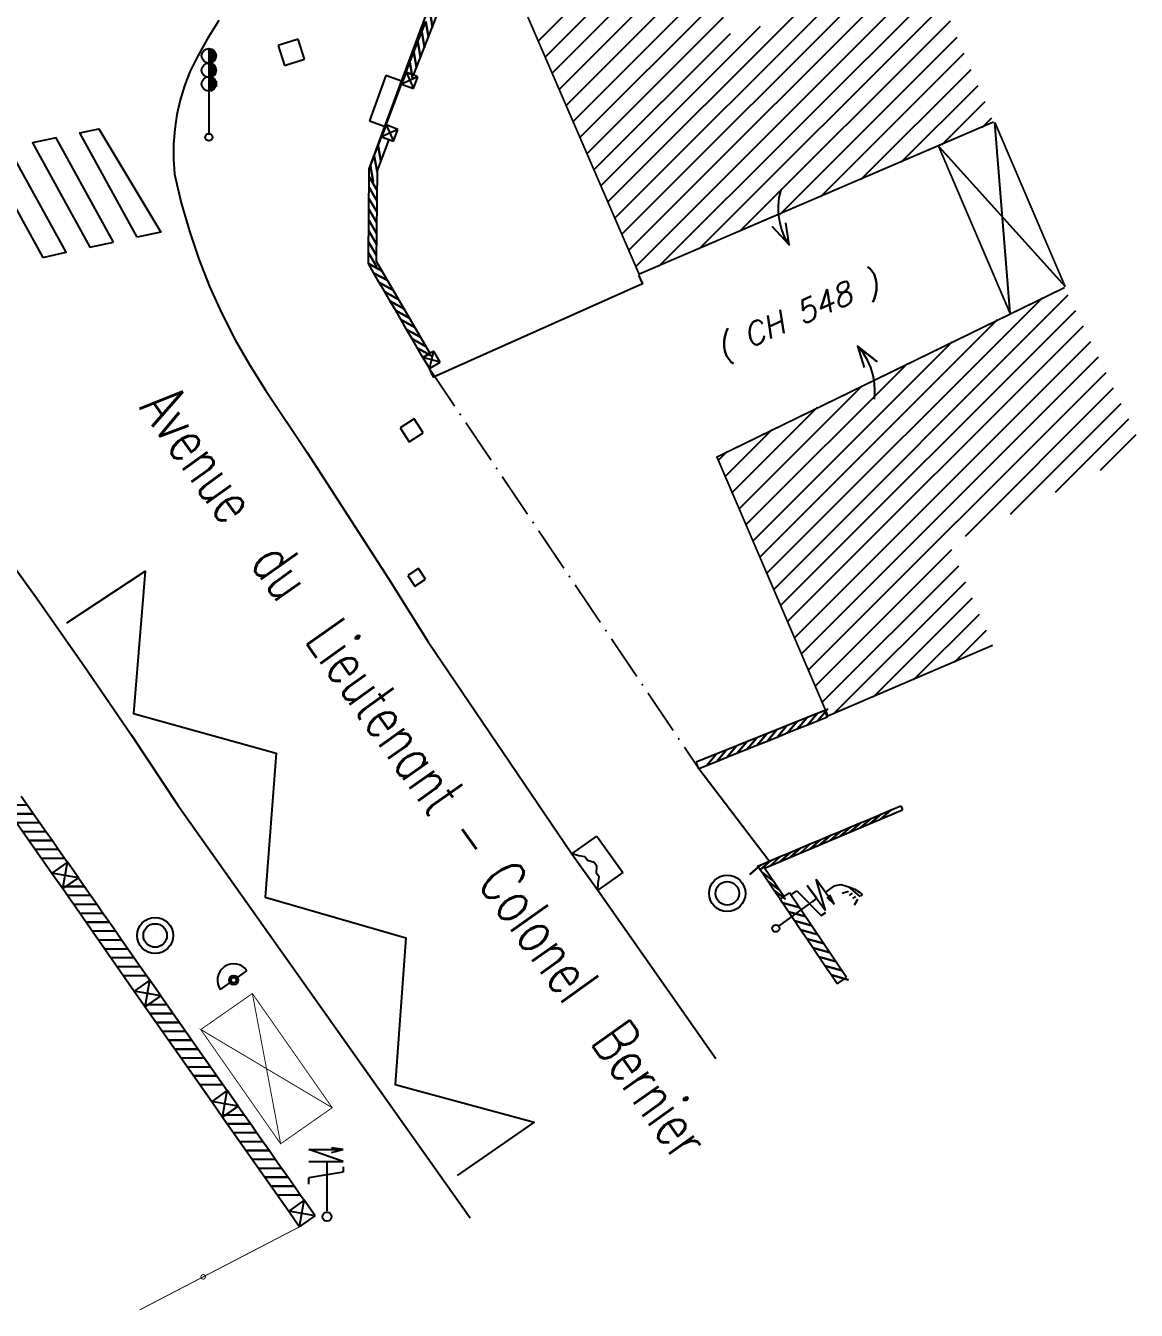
# Model space of a CAD drawing. Extents: x 329973 to 330360, y 136304 to 136475.
# Drawn here: x 330023.36 to 330047.88, y 136304.47 to 136332.85 of the extents above; entities that cross this region are included whole.
import ezdxf
from ezdxf.enums import TextEntityAlignment as Align

# ---------------------------------------------------------------- set-up
doc = ezdxf.new("R2010")
doc.units = 0
for name, color, linetype in [('TOP$BATI', 7, 'Continuous'), ('TOP$BLANC', 7, 'Continuous'), ('TOP$BLEU', 7, 'Continuous'), ('TOP$CADASTRE', 7, 'Continuous'), ('TOP$CARMIN', 7, 'Continuous'), ('TOP$GRIS', 7, 'Continuous'), ('TOP$MOBURB', 7, 'Continuous'), ('TOP$MUR-CLOT', 7, 'Continuous'), ('TOP$RECL', 7, 'Continuous'), ('TOP$REDF', 7, 'Continuous'), ('TOP$ROUGE', 7, 'Continuous'), ('TOP$RPLUVIAL', 7, 'Continuous'), ('TOP$RVANNE', 7, 'Continuous'), ('TOP$SIGNAL', 7, 'Continuous'), ('TOP$SYMBDIV', 7, 'Continuous'), ('TOP$TOPO', 7, 'Continuous'), ('TOP$TXTEP', 7, 'Continuous')]:
    doc.layers.add(name, color=color, linetype=linetype)
doc.styles.add('EC7', font='SIMPLEX', dxfattribs={"height": 10})
doc.styles.add('J4', font='SIMPLEX', dxfattribs={"height": 10})

# ---------------------------------------------------------------- blocks, each defined once
blk = doc.blocks.new('2S072')
at = {"color": 0}
for p, q in [((1, 1), (0, 1)), ((0, 1), (0, 0)), ((0, 0), (1, 1)), ((1, 1), (0, 1)), ((0, 1), (1, 0)), ((1, 0), (1, 1)), ((0, 0), (1, 0))]:
    blk.add_line(p, q, dxfattribs=at)
blk = doc.blocks.new('1S088')
at = {"color": 0}
blk.add_line((0, 0), (0, 0), dxfattribs=at)
for radius in [0.4, 0.26]:
    blk.add_circle((0, 0), radius, dxfattribs=at)
blk = doc.blocks.new('1S137')
at = {"color": 0}
for p, q in [((-0.36, 0), (-0.1, 0)), ((0.1, 0), (0.36, 0))]:
    blk.add_line(p, q, dxfattribs=at)
for radius in [0.1, 0.06]:
    blk.add_circle((0, 0), radius, dxfattribs=at)
blk.add_arc((0, 0), 0.36, 0, 180, dxfattribs=at)
blk = doc.blocks.new('1S062')
at = {"color": 0}
for p, q in [((0.36, 1.22), (-0.4, 1.48)), ((-0.4, 1.48), (0.36, 1.48)), ((0.36, 1.48), (0.1, 1.52)), ((0.1, 1.42), (0.36, 1.48)), ((-0.4, 1.22), (0.36, 1.22)), ((0, 1.22), (0, 0.12)), ((0.36, 0.98), (-0.4, 0.86)), ((-0.4, 0.72), (-0.4, 0.86)), ((0.36, 1.1), (0.36, 0.98))]:
    blk.add_line(p, q, dxfattribs=at)
blk.add_circle((0, 0), 0.1, dxfattribs=at)
blk = doc.blocks.new('1S061')
at = {"color": 0}
for p, q in [((0.02, 1.66), (0.06, 1.74)), ((0.06, 1.74), (0.14, 1.8)), ((0.14, 1.8), (0.22, 1.86)), ((0.26, 1.86), (0.2, 1.84)), ((0.22, 1.86), (0.32, 1.92)), ((0.28, 1.78), (0.24, 1.64)), ((0.52, 1.92), (0.26, 1.86)), ((0.32, 1.92), (0.46, 1.98)), ((0.36, 1.82), (0.36, 1.74)), ((0.46, 1.98), (0.5, 1.98)), ((0.46, 1.84), (0.46, 1.76)), ((0.5, 1.98), (0.52, 1.98)), ((0.52, 1.98), (0.52, 1.96)), ((0.52, 1.96), (0.52, 1.94)), ((0.52, 1.94), (0.52, 1.92)), ((0.54, 1.84), (0.6, 1.7)), ((0, 1.6), (0.02, 1.66)), ((0, 1.36), (0, 1.6)), ((0.32, 1.12), (-0.36, 1.36)), ((-0.36, 1.36), (0.32, 1.36)), ((0.32, 1.36), (0.1, 1.4)), ((0.1, 1.32), (0.32, 1.36)), ((-0.4, 0.86), (0.36, 0.98)), ((-0.4, 0.72), (-0.4, 0.86)), ((0, 1.12), (-0.36, 1.12)), ((-0.36, 1.12), (0.32, 1.12)), ((0, 0.92), (0, 1.12)), ((0, 0.08), (0, 0.92)), ((0.36, 0.98), (0.36, 1.1))]:
    blk.add_line(p, q, dxfattribs=at)
blk.add_circle((0, 0), 0.08, dxfattribs=at)
blk = doc.blocks.new('3S085')
at = {"color": 0}
for p, q in [((0, 0), (0, 1)), ((0, 1), (1, 1)), ((1, 1), (1, 0)), ((0.45, 0.428571), (0.325, 0.285714)), ((0.55, 0.428571), (0.45, 0.428571)), ((0.675, 0.285714), (0.55, 0.428571)), ((0.125, 0.142857), (0, 0)), ((0, 0), (1, 0)), ((0.225, 0.285714), (0.125, 0.142857)), ((0.325, 0.285714), (0.225, 0.285714)), ((0.775, 0.285714), (0.675, 0.285714)), ((0.875, 0.142857), (0.775, 0.285714)), ((1, 0), (0.875, 0.142857))]:
    blk.add_line(p, q, dxfattribs=at)
blk = doc.blocks.new('2S200')
at = {"color": 0}
for p, q in [((1, 1), (0, 1)), ((0, 1), (0, 0)), ((1, 0), (1, 1)), ((0, 0), (1, 0))]:
    blk.add_line(p, q, dxfattribs=at)
blk = doc.blocks.new('3S200')
at = {"color": 0}
for p, q in [((1, 1), (0, 1)), ((0, 1), (0, 0)), ((1, 0), (1, 1)), ((0, 0), (1, 0))]:
    blk.add_line(p, q, dxfattribs=at)
blk = doc.blocks.new('1S160')
at = {"color": 0}
for p, q in [((0, 1.96), (0, 0.08)), ((0.02, 1.66), (0.02, 1.94)), ((0.02, 1.66), (0.02, 1.94)), ((0.02, 1.94), (0.04, 1.94)), ((0.02, 1.94), (0.02, 1.66)), ((0.02, 1.94), (0.02, 1.94)), ((0.04, 1.94), (0.04, 1.66)), ((0.06, 1.66), (0.06, 1.94)), ((0.06, 1.94), (0.08, 1.94)), ((0.08, 1.66), (0.08, 1.94)), ((0.08, 1.94), (0.1, 1.92)), ((0.08, 1.94), (0.08, 1.66)), ((0.1, 1.92), (0.1, 1.68)), ((0.1, 1.7), (0.1, 1.9)), ((0.1, 1.9), (0.12, 1.88)), ((0.12, 1.88), (0.12, 1.7)), ((0.12, 1.72), (0.12, 1.86)), ((0.12, 1.86), (0.14, 1.84)), ((0.14, 1.84), (0.14, 1.74)), ((0.02, 1.34), (0.02, 1.64)), ((0.02, 1.34), (0.02, 1.64)), ((0.02, 1.64), (0.02, 1.34)), ((0.04, 1.64), (0.04, 1.34)), ((0.06, 1.34), (0.06, 1.64)), ((0.08, 1.36), (0.08, 1.62)), ((0.08, 1.62), (0.08, 1.34)), ((0.1, 1.38), (0.1, 1.62)), ((0.1, 1.62), (0.1, 1.36)), ((0.12, 1.6), (0.12, 1.38)), ((0.12, 1.42), (0.12, 1.56)), ((0.14, 1.56), (0.14, 1.42)), ((0.02, 1.34), (0.02, 1.02)), ((0.02, 1.02), (0.02, 1.34)), ((0.02, 1.02), (0.02, 1.34)), ((0.04, 1.34), (0.04, 1.02)), ((0.06, 1.04), (0.06, 1.32)), ((0.08, 1.32), (0.08, 1.04)), ((0.08, 1.06), (0.08, 1.32)), ((0.08, 1.3), (0.08, 1.06)), ((0.12, 1.06), (0.1, 1.28)), ((0.12, 1.28), (0.12, 1.08)), ((0.14, 1.1), (0.14, 1.26)), ((0.16, 1.24), (0.16, 1.12)), ((0.02, 1.02), (0.02, 1.02)), ((0.04, 1.02), (0.06, 1.04)), ((0.08, 1.06), (0.12, 1.06)), ((0.08, 1.04), (0.08, 1.06)), ((0.12, 1.08), (0.14, 1.1))]:
    blk.add_line(p, q, dxfattribs=at)
for centre, radius in [((0, 1.8), 0.16), ((0, 1.48), 0.16), ((0, 1.18), 0.16), ((0, 0), 0.08)]:
    blk.add_circle(centre, radius, dxfattribs=at)

msp = doc.modelspace()

# ---------------------------------------------------------------- linework, layer by layer
at = {"layer": 'TOP$BATI', "color": 0, "const_width": 0.04}
msp.add_lwpolyline([(330044.734, 136330.721), (330036.905, 136327.358), (330033.322, 136335.645), (330041.533, 136338.796)], dxfattribs=at)
at = {"layer": 'TOP$BATI', "color": 1}
for points in [[(330034.832, 136332.151), (330041.463, 136338.782)], [(330034.678, 136332.506), (330040.637, 136338.465)], [(330034.986, 136331.795), (330041.661, 136338.47)], [(330035.139, 136331.44), (330041.802, 136338.102)], [(330035.293, 136331.084), (330041.943, 136337.734)], [(330035.447, 136330.729), (330042.084, 136337.366)], [(330036.676, 136327.885), (330043.159, 136334.368)], [(330036.522, 136328.241), (330042.266, 136333.985)], [(330036.83, 136327.53), (330043.319, 136334.019)], [(330035.6, 136330.373), (330038.614, 136333.387)], [(330036.369, 136328.596), (330041.374, 136333.601)], [(330037.34, 136327.531), (330043.472, 136333.663)], [(330036.215, 136328.952), (330040.482, 136333.218)], [(330038.232, 136327.914), (330043.625, 136333.307)], [(330035.754, 136330.018), (330038.768, 136333.032)], [(330036.061, 136329.307), (330039.589, 136332.835)], [(330039.125, 136328.298), (330043.778, 136332.95)], [(330035.908, 136329.663), (330038.922, 136332.676)], [(330040.017, 136328.681), (330043.931, 136332.594)], [(330040.91, 136329.065), (330044.084, 136332.238)], [(330041.803, 136329.448), (330044.237, 136331.882)], [(330042.695, 136329.832), (330044.39, 136331.526)], [(330043.588, 136330.215), (330044.543, 136331.17)], [(330044.48, 136330.599), (330044.696, 136330.814)], [(330039.877, 136320.394), (330046.381, 136326.899)], [(330039.724, 136320.751), (330045.811, 136326.838)], [(330039.571, 136321.107), (330044.818, 136326.354)], [(330040.029, 136320.038), (330046.548, 136326.557)], [(330040.182, 136319.682), (330046.715, 136326.215)], [(330039.418, 136321.463), (330043.824, 136325.869)], [(330040.335, 136319.325), (330046.882, 136325.872)], [(330040.488, 136318.969), (330047.049, 136325.53)], [(330039.265, 136321.82), (330042.83, 136325.385)], [(330040.641, 136318.613), (330047.216, 136325.188)], [(330039.112, 136322.176), (330041.837, 136324.9)], [(330044.109, 136321.572), (330047.383, 136324.846)], [(330038.96, 136322.532), (330040.843, 136324.416)], [(330045.103, 136322.057), (330047.549, 136324.503)], [(330046.097, 136322.542), (330047.716, 136324.161)], [(330038.807, 136322.888), (330039.849, 136323.931)], [(330047.09, 136323.026), (330047.883, 136323.819)], [(330038.654, 136323.245), (330038.856, 136323.446)], [(330040.793, 136318.257), (330043.811, 136321.274)], [(330040.946, 136317.9), (330043.964, 136320.918)]]:
    msp.add_lwpolyline(points, dxfattribs=at)
at = {"layer": 'TOP$BATI', "const_width": 0.04}
for points in [[(330044.76, 136330.711), (330046.31, 136327.088)], [(330043.52, 136330.178), (330045.095, 136326.496)]]:
    msp.add_lwpolyline(points, dxfattribs=at)
at = {"layer": 'TOP$BATI', "color": 0, "const_width": 0.04, "elevation": 8.873}
msp.add_lwpolyline([(330044.716, 136319.161), (330041.076, 136317.6), (330038.624, 136323.318), (330046.301, 136327.062)], dxfattribs=at)
at = {"layer": 'TOP$BATI', "color": 1}
for points, elevation in [([(330041.19, 136317.635), (330044.117, 136320.562)], 0.266), ([(330042.082, 136318.018), (330044.27, 136320.205)], 2.419), ([(330042.974, 136318.401), (330044.422, 136319.849)], 4.571), ([(330043.866, 136318.783), (330044.575, 136319.493)], 6.724)]:
    msp.add_lwpolyline(points, dxfattribs=dict(at, elevation=elevation))
at = {"layer": 'TOP$BLANC', "color": 8}
for points in [[(330025.824, 136328.175), (330024.556, 136330.478), (330024.976, 136330.565), (330026.346, 136328.286), (330025.824, 136328.175)], [(330025.302, 136328.063), (330024.033, 136330.369), (330023.509, 136330.261), (330024.781, 136327.952), (330025.302, 136328.063)], [(330023.737, 136327.729), (330024.259, 136327.841), (330022.986, 136330.152), (330022.463, 136330.043), (330023.737, 136327.729)]]:
    msp.add_lwpolyline(points, dxfattribs=at)
at = {"layer": 'TOP$BLANC', "color": 8, "elevation": 8.597}
msp.add_lwpolyline([(330024.271, 136319.652), (330026.002, 136320.798), (330025.742, 136317.654), (330028.895, 136316.777), (330028.648, 136313.593), (330031.756, 136312.696), (330031.521, 136309.454), (330034.588, 136308.624), (330032.887, 136307.445)], dxfattribs=at)
at = {"layer": 'TOP$BLEU'}
for points, elevation in [([(330030.948, 136329.681), (330033.179, 136335.712), (330041.545, 136338.822)], 8.462), ([(330036.895, 136327.332), (330036.98, 136327.141), (330032.364, 136325.084), (330032.275, 136325.273)], 8.646), ([(330039.774, 136314.389), (330038.228, 136316.431)], 8.86)]:
    msp.add_lwpolyline(points, dxfattribs=dict(at, elevation=elevation))
msp.add_lwpolyline([(330031.32, 136330.656), (330031.66, 136331.555)], dxfattribs=at)
at = {"layer": 'TOP$CADASTRE', "color": 4, "const_width": 0.04}
for points in [[(330032.275, 136325.273), (330032.833, 136324.443)], [(330032.945, 136324.278), (330032.968, 136324.244)], [(330033.079, 136324.078), (330033.638, 136323.249)], [(330033.749, 136323.083), (330033.772, 136323.05)], [(330033.883, 136322.884), (330034.442, 136322.054)], [(330034.554, 136321.889), (330034.576, 136321.855)], [(330034.688, 136321.689), (330035.246, 136320.86)], [(330035.358, 136320.694), (330035.38, 136320.661)], [(330035.492, 136320.495), (330036.05, 136319.665)], [(330036.162, 136319.5), (330036.184, 136319.466)], [(330036.296, 136319.3), (330036.855, 136318.471)], [(330036.966, 136318.305), (330036.989, 136318.272)], [(330037.1, 136318.106), (330037.659, 136317.276)], [(330037.77, 136317.111), (330037.793, 136317.077)], [(330037.905, 136316.911), (330038.228, 136316.431)]]:
    msp.add_lwpolyline(points, dxfattribs=at)
at = {"layer": 'TOP$CARMIN', "color": 0}
for points in [[(330031.927, 136331.751), (330033.391, 136335.501)], [(330032.283, 136333.158), (330032.342, 136332.813), (330032.283, 136333.158)], [(330031.76, 136331.817), (330031.847, 136332.04), (330031.906, 136331.695), (330031.847, 136332.04), (330031.934, 136332.264), (330031.993, 136331.919), (330031.934, 136332.264), (330032.022, 136332.487), (330032.08, 136332.142), (330032.022, 136332.487), (330032.109, 136332.711), (330032.167, 136332.366), (330032.109, 136332.711), (330032.196, 136332.935), (330032.255, 136332.59), (330032.196, 136332.935)], [(330031.76, 136331.817), (330031.927, 136331.751)], [(330031.22, 136330.394), (330031.388, 136330.33)], [(330022.366, 136316.372), (330023.941, 136314.128)], [(330023.262, 136315.827), (330023.399, 136315.631), (330022.883, 136315.635), (330023.399, 136315.631), (330023.537, 136315.434), (330023.021, 136315.439), (330023.537, 136315.434), (330023.675, 136315.238), (330023.159, 136315.242), (330023.675, 136315.238), (330023.813, 136315.041), (330023.297, 136315.046), (330023.813, 136315.041), (330023.951, 136314.845), (330023.435, 136314.849), (330023.951, 136314.845), (330024.089, 136314.648), (330023.573, 136314.653), (330024.089, 136314.648), (330024.226, 136314.452), (330023.71, 136314.456), (330024.226, 136314.452), (330024.285, 136314.369)], [(330040.017, 136313.551), (330039.883, 136313.75), (330040.133, 136313.557), (330039.883, 136313.75), (330039.748, 136313.949), (330039.999, 136313.756), (330039.748, 136313.949), (330039.614, 136314.148), (330039.865, 136313.955), (330039.614, 136314.148), (330039.523, 136314.283), (330039.593, 136314.313), (330039.355, 136314.104), (330039.593, 136314.313), (330039.814, 136314.406), (330039.577, 136314.197), (330039.814, 136314.406), (330040.036, 136314.499), (330039.798, 136314.291), (330040.036, 136314.499), (330040.257, 136314.592), (330040.019, 136314.384), (330040.257, 136314.592), (330040.478, 136314.685), (330040.24, 136314.477), (330040.478, 136314.685), (330040.699, 136314.778), (330040.461, 136314.57), (330040.699, 136314.778), (330040.92, 136314.871), (330040.683, 136314.663), (330040.92, 136314.871), (330041.142, 136314.964), (330040.904, 136314.756), (330041.142, 136314.964), (330041.363, 136315.057), (330041.125, 136314.849), (330041.363, 136315.057), (330041.584, 136315.15), (330041.346, 136314.942), (330041.584, 136315.15), (330041.805, 136315.243), (330041.568, 136315.035), (330041.805, 136315.243), (330042.027, 136315.336), (330041.789, 136315.128), (330042.027, 136315.336), (330042.248, 136315.429), (330042.01, 136315.221), (330042.248, 136315.429), (330042.469, 136315.522), (330042.231, 136315.314), (330042.469, 136315.522), (330042.685, 136315.613)], [(330040.1, 136313.607), (330039.674, 136314.238), (330042.724, 136315.521)], [(330042.685, 136315.613), (330042.724, 136315.521)], [(330040.017, 136313.551), (330040.224, 136313.691)], [(330040.017, 136313.551), (330040.1, 136313.607)]]:
    msp.add_lwpolyline(points, dxfattribs=at)
for points, elevation in [([(330032.134, 136325.515), (330032.014, 136325.723), (330032.32, 136325.554), (330032.014, 136325.723), (330031.893, 136325.93), (330032.2, 136325.761), (330031.893, 136325.93), (330031.773, 136326.138), (330032.079, 136325.969), (330031.773, 136326.138), (330031.652, 136326.345), (330031.959, 136326.176), (330031.652, 136326.345), (330031.532, 136326.553), (330031.838, 136326.384), (330031.532, 136326.553), (330031.411, 136326.761), (330031.718, 136326.592), (330031.411, 136326.761), (330031.291, 136326.968), (330031.597, 136326.799), (330031.291, 136326.968), (330031.17, 136327.176), (330031.476, 136327.007), (330031.17, 136327.176), (330031.05, 136327.383), (330031.356, 136327.214), (330031.05, 136327.383), (330030.929, 136327.591), (330031.235, 136327.422), (330030.929, 136327.591), (330030.929, 136327.591), (330030.931, 136327.831), (330031.108, 136327.529), (330030.931, 136327.831), (330030.933, 136328.071), (330031.111, 136327.769), (330030.933, 136328.071), (330030.936, 136328.311), (330031.113, 136328.009), (330030.936, 136328.311), (330030.938, 136328.551), (330031.115, 136328.249), (330030.938, 136328.551), (330030.94, 136328.791), (330031.117, 136328.489), (330030.94, 136328.791), (330030.942, 136329.031), (330031.119, 136328.729), (330030.942, 136329.031), (330030.944, 136329.271), (330031.122, 136328.969), (330030.944, 136329.271), (330030.946, 136329.511), (330031.124, 136329.209), (330030.946, 136329.511), (330030.948, 136329.681), (330030.973, 136329.746), (330031.034, 136329.402), (330030.973, 136329.746), (330031.058, 136329.97), (330031.12, 136329.626), (330031.058, 136329.97), (330031.144, 136330.195), (330031.205, 136329.85), (330031.144, 136330.195), (330031.22, 136330.394)], 8.646), ([(330032.29, 136325.606), (330031.109, 136327.639), (330031.128, 136329.647), (330031.388, 136330.33)], 8.646), ([(330032.134, 136325.515), (330032.29, 136325.606)], 8.646), ([(330041.006, 136317.722), (330038.168, 136316.579)], 8.873), ([(330041.066, 136317.574), (330040.843, 136317.484), (330041.062, 136317.745), (330040.843, 136317.484), (330040.621, 136317.395), (330040.839, 136317.655), (330040.621, 136317.395), (330040.398, 136317.305), (330040.617, 136317.566), (330040.398, 136317.305), (330040.176, 136317.215), (330040.394, 136317.476), (330040.176, 136317.215), (330039.953, 136317.126), (330040.171, 136317.386), (330039.953, 136317.126), (330039.73, 136317.036), (330039.949, 136317.297), (330039.73, 136317.036), (330039.508, 136316.946), (330039.726, 136317.207), (330039.508, 136316.946), (330039.285, 136316.857), (330039.504, 136317.117), (330039.285, 136316.857), (330039.062, 136316.767), (330039.281, 136317.028), (330039.062, 136316.767), (330038.84, 136316.677), (330039.058, 136316.938), (330038.84, 136316.677), (330038.617, 136316.588), (330038.836, 136316.848), (330038.617, 136316.588), (330038.395, 136316.498), (330038.613, 136316.759), (330038.395, 136316.498), (330038.228, 136316.431)], 8.873), ([(330041.066, 136317.574), (330041.006, 136317.722)], 8.873), ([(330038.228, 136316.431), (330038.168, 136316.579)], 8.849), ([(330024.285, 136314.369), (330023.941, 136314.128)], 8.828), ([(330024.526, 136314.025), (330024.663, 136313.828), (330024.147, 136313.834), (330024.663, 136313.828), (330024.8, 136313.631), (330024.284, 136313.637), (330024.8, 136313.631), (330024.937, 136313.434), (330024.421, 136313.44), (330024.937, 136313.434), (330025.075, 136313.237), (330024.558, 136313.243), (330025.075, 136313.237), (330025.212, 136313.04), (330024.696, 136313.046), (330025.212, 136313.04), (330025.349, 136312.843), (330024.833, 136312.849), (330025.349, 136312.843), (330025.486, 136312.646), (330024.97, 136312.652), (330025.486, 136312.646), (330025.623, 136312.449), (330025.107, 136312.456), (330025.623, 136312.449), (330025.76, 136312.252), (330025.244, 136312.259), (330025.76, 136312.252), (330025.897, 136312.055), (330025.381, 136312.062), (330025.897, 136312.055), (330026.034, 136311.858), (330025.518, 136311.865), (330026.034, 136311.858), (330026.104, 136311.759)], 8.828), ([(330024.526, 136314.025), (330024.181, 136313.785)], 8.828), ([(330024.181, 136313.785), (330025.759, 136311.519)], 8.828), ([(330041.278, 136311.683), (330041.144, 136311.882), (330041.519, 136311.773), (330041.144, 136311.882), (330041.009, 136312.081), (330041.384, 136311.972), (330041.009, 136312.081), (330040.875, 136312.28), (330041.25, 136312.171), (330040.875, 136312.28), (330040.741, 136312.479), (330041.116, 136312.37), (330040.741, 136312.479), (330040.607, 136312.678), (330040.982, 136312.569), (330040.607, 136312.678), (330040.472, 136312.877), (330040.847, 136312.768), (330040.472, 136312.877), (330040.338, 136313.075), (330040.713, 136312.967), (330040.338, 136313.075), (330040.204, 136313.274), (330040.579, 136313.166), (330040.204, 136313.274), (330040.069, 136313.473), (330040.445, 136313.364), (330040.069, 136313.473), (330040.017, 136313.551)], 8.899), ([(330041.485, 136311.823), (330040.224, 136313.691)], 8.899), ([(330041.278, 136311.683), (330041.485, 136311.823)], 8.899), ([(330026.104, 136311.759), (330025.759, 136311.519)], 8.903), ([(330026.345, 136311.415), (330026.483, 136311.219), (330025.967, 136311.223), (330026.483, 136311.219), (330026.621, 136311.022), (330026.105, 136311.026), (330026.621, 136311.022), (330026.759, 136310.826), (330026.242, 136310.83), (330026.759, 136310.826), (330026.896, 136310.629), (330026.38, 136310.633), (330026.896, 136310.629), (330027.034, 136310.433), (330026.518, 136310.437), (330027.034, 136310.433), (330027.172, 136310.236), (330026.656, 136310.241), (330027.172, 136310.236), (330027.31, 136310.04), (330026.794, 136310.044), (330027.31, 136310.04), (330027.448, 136309.843), (330026.932, 136309.848), (330027.448, 136309.843), (330027.586, 136309.647), (330027.069, 136309.651), (330027.586, 136309.647), (330027.723, 136309.45), (330027.207, 136309.455), (330027.723, 136309.45), (330027.813, 136309.323)], 8.903), ([(330026.345, 136311.415), (330026.001, 136311.174)], 8.903), ([(330026.001, 136311.174), (330027.469, 136309.082)], 8.903), ([(330027.813, 136309.323), (330027.469, 136309.082)], 8.942), ([(330028.054, 136308.979), (330028.192, 136308.783), (330027.676, 136308.787), (330028.192, 136308.783), (330028.33, 136308.586), (330027.813, 136308.591), (330028.33, 136308.586), (330028.467, 136308.39), (330027.951, 136308.394), (330028.467, 136308.39), (330028.605, 136308.193), (330028.089, 136308.198), (330028.605, 136308.193), (330028.743, 136307.997), (330028.227, 136308.001), (330028.743, 136307.997), (330028.881, 136307.8), (330028.365, 136307.805), (330028.881, 136307.8), (330029.019, 136307.604), (330028.503, 136307.608), (330029.019, 136307.604), (330029.157, 136307.408), (330028.64, 136307.412), (330029.157, 136307.408), (330029.294, 136307.211), (330028.778, 136307.215), (330029.294, 136307.211), (330029.432, 136307.015), (330028.916, 136307.019), (330029.432, 136307.015), (330029.513, 136306.9)], 8.948), ([(330028.054, 136308.979), (330027.71, 136308.738)], 8.948), ([(330027.71, 136308.738), (330029.169, 136306.659)], 8.948), ([(330029.513, 136306.9), (330029.169, 136306.659)], 8.987)]:
    msp.add_lwpolyline(points, dxfattribs=dict(at, elevation=elevation))
at = {"layer": 'TOP$GRIS', "elevation": 7.069}
msp.add_lwpolyline([(330027.63, 136332.96), (330027.369, 136332.548), (330027.131, 136332.123), (330026.989, 136331.826), (330026.87, 136331.519), (330026.774, 136331.204), (330026.701, 136330.882), (330026.652, 136330.557), (330026.627, 136330.228), (330026.626, 136329.899), (330026.65, 136329.57), (330026.798, 136328.935), (330026.977, 136328.309), (330027.185, 136327.692), (330027.423, 136327.085), (330027.69, 136326.491), (330027.985, 136325.91), (330028.308, 136325.344), (330028.658, 136324.794), (330029.574, 136323.415), (330030.478, 136322.029), (330031.37, 136320.635), (330032.251, 136319.233), (330035.423, 136314.554), (330035.998, 136313.748), (330038.602, 136310.029)], dxfattribs=at)
at = {"layer": 'TOP$GRIS'}
msp.add_lwpolyline([(330022.489, 136321.739), (330023.58, 136320.234), (330024.649, 136318.713), (330025.695, 136317.177), (330026.718, 136315.625), (330033.177, 136306.509)], dxfattribs=at)
at = {"layer": 'TOP$MUR-CLOT', "const_width": 0.02, "elevation": 8.987}
msp.add_lwpolyline([(330029.41, 136306.315), (330027.281, 136305.208), (330025.879, 136304.479)], dxfattribs=at)
at = {"layer": 'TOP$MUR-CLOT', "const_width": 0.02, "elevation": 3.567}
msp.add_lwpolyline([(330027.231, 136305.208, 1), (330027.331, 136305.208, 1)], format="xyb", close=True, dxfattribs=at)
at = {"layer": 'TOP$ROUGE', "const_width": 0.02, "elevation": 8.881}
for points in [[(330027.228, 136310.671), (330028.367, 136311.467), (330028.991, 136308.148), (330030.13, 136308.944), (330027.228, 136310.671), (330027.228, 136310.671), (330028.991, 136308.148)], [(330028.367, 136311.467), (330030.13, 136308.944)]]:
    msp.add_lwpolyline(points, dxfattribs=at)
at = {"layer": 'TOP$TOPO'}
for points in [[(330045.095, 136326.496), (330044.76, 136330.711)], [(330043.52, 136330.178), (330046.31, 136327.088)]]:
    msp.add_lwpolyline(points, dxfattribs=at)
at = {"layer": 'TOP$TOPO', "color": 4}
for points in [[(330040.032, 136329.222), (330039.994, 136329.049), (330039.976, 136328.872), (330039.979, 136328.695), (330040.002, 136328.519), (330040.046, 136328.347), (330040.109, 136328.182), (330040.219, 136328.006), (330039.852, 136328.405), (330040.219, 136328.006), (330040.144, 136328.495)], [(330042.104, 136324.593), (330042.114, 136324.77), (330042.104, 136324.947), (330042.073, 136325.122), (330042.021, 136325.292), (330041.95, 136325.454), (330041.861, 136325.608), (330041.725, 136325.764), (330042.151, 136325.428), (330041.725, 136325.764), (330041.877, 136325.293)]]:
    msp.add_lwpolyline(points, dxfattribs=at)

# ---------------------------------------------------------------- block references
at = {"layer": 'TOP$BATI'}
for p, xscale, yscale, zscale, rotation in [((330031.76, 136331.817), 0.280001028200324, 0.280001028200324, 8.646, 249.1162234040768), ((330031.32, 136330.656, 8.646), 0.280001028200324, 0.280001028200324, 8.646, 249.1162234040768), ((330032.517, 136325.414, 8.646), 0.280185857853981, 0.280185857853981, 0.001, 120.1425781439083), ((330024.526, 136314.025, 8.828), 0.4200937783684711, 0.4200937783684711, 0.001, 125.0523738750509), ((330026.345, 136311.415, 8.903), 0.4200937783684711, 0.4200937783684711, 0.001, 125.0523738750509), ((330028.054, 136308.979, 8.903), 0.4200937783684711, 0.4200937783684711, 0.001, 125.0523738750509), ((330029.754, 136306.556, 8.987), 0.4200937783684711, 0.4200937783684711, 0.001, 125.0523738750509)]:
    msp.add_blockref('2S072', p, dxfattribs=dict(at, xscale=xscale, yscale=yscale, zscale=zscale, rotation=rotation))
at = {"layer": 'TOP$MOBURB', "zscale": 0.001, "rotation": 35.31888572871034}
msp.add_blockref('1S137', (330027.954, 136311.762, 8.851), dxfattribs=at)
at = {"layer": 'TOP$RECL', "zscale": 0.001, "rotation": 305.8853296217932}
msp.add_blockref('1S061', (330039.923, 136312.906, 8.844), dxfattribs=at)
at = {"layer": 'TOP$REDF', "zscale": 0.001}
msp.add_blockref('1S062', (330030.014, 136306.538, 8.956), dxfattribs=at)
at = {"layer": 'TOP$RPLUVIAL', "xscale": 0.99008130980833, "yscale": 0.6736466928506378, "zscale": 0.001, "rotation": 305.5040416570952}
msp.add_blockref('3S085', (330035.423, 136314.554, 8.612), dxfattribs=at)
at = {"layer": 'TOP$RVANNE', "zscale": 0.001}
for p in [(330038.852, 136313.68, 8.828), (330026.22, 136312.749, 8.838)]:
    msp.add_blockref('1S088', p, dxfattribs=at)
at = {"layer": 'TOP$SIGNAL', "zscale": 0.001}
msp.add_blockref('1S160', (330027.407, 136330.381), dxfattribs=at)
at = {"layer": 'TOP$SYMBDIV'}
for name, p, xscale, yscale, zscale, rotation in [('2S200', (330029.075, 136331.968, 8.31), 0.462745070192844, 0.462745070192844, 0.019, 17.22107089608007), ('3S200', (330031.313, 136331.743, 8.337), 1.058805458999553, 0.367370908056557, 0.001, 250.0076469923825), ('2S200', (330031.627, 136323.965, 8.533), 0.3683761664487171, 0.3683761664487171, 0.001000000000001, 302.6978452353845), ('2S200', (330031.802, 136320.699, 8.548), 0.279846386423139, 0.279846386423139, 0.005000000000001, 303.6332828101067)]:
    msp.add_blockref(name, p, dxfattribs=dict(at, xscale=xscale, yscale=yscale, zscale=zscale, rotation=rotation))

# ---------------------------------------------------------------- texts
at = {"layer": 'TOP$TXTEP', "color": 4, "style": 'J4', "oblique": 15}
msp.add_text('( CH 548 )', height=0.5, rotation=23.8306, dxfattribs=at).set_placement((330040.501, 136326.233), align=Align.CENTER)
at = {"layer": 'TOP$TXTEP', "style": 'EC7', "width": 0.7}
msp.add_text('Avenue  du  Lieutenant - Colonel  Bernier', height=1, rotation=305.4053, dxfattribs=at).set_placement((330031.792, 136316.057), align=Align.CENTER)

doc.saveas('drawing.dxf')
